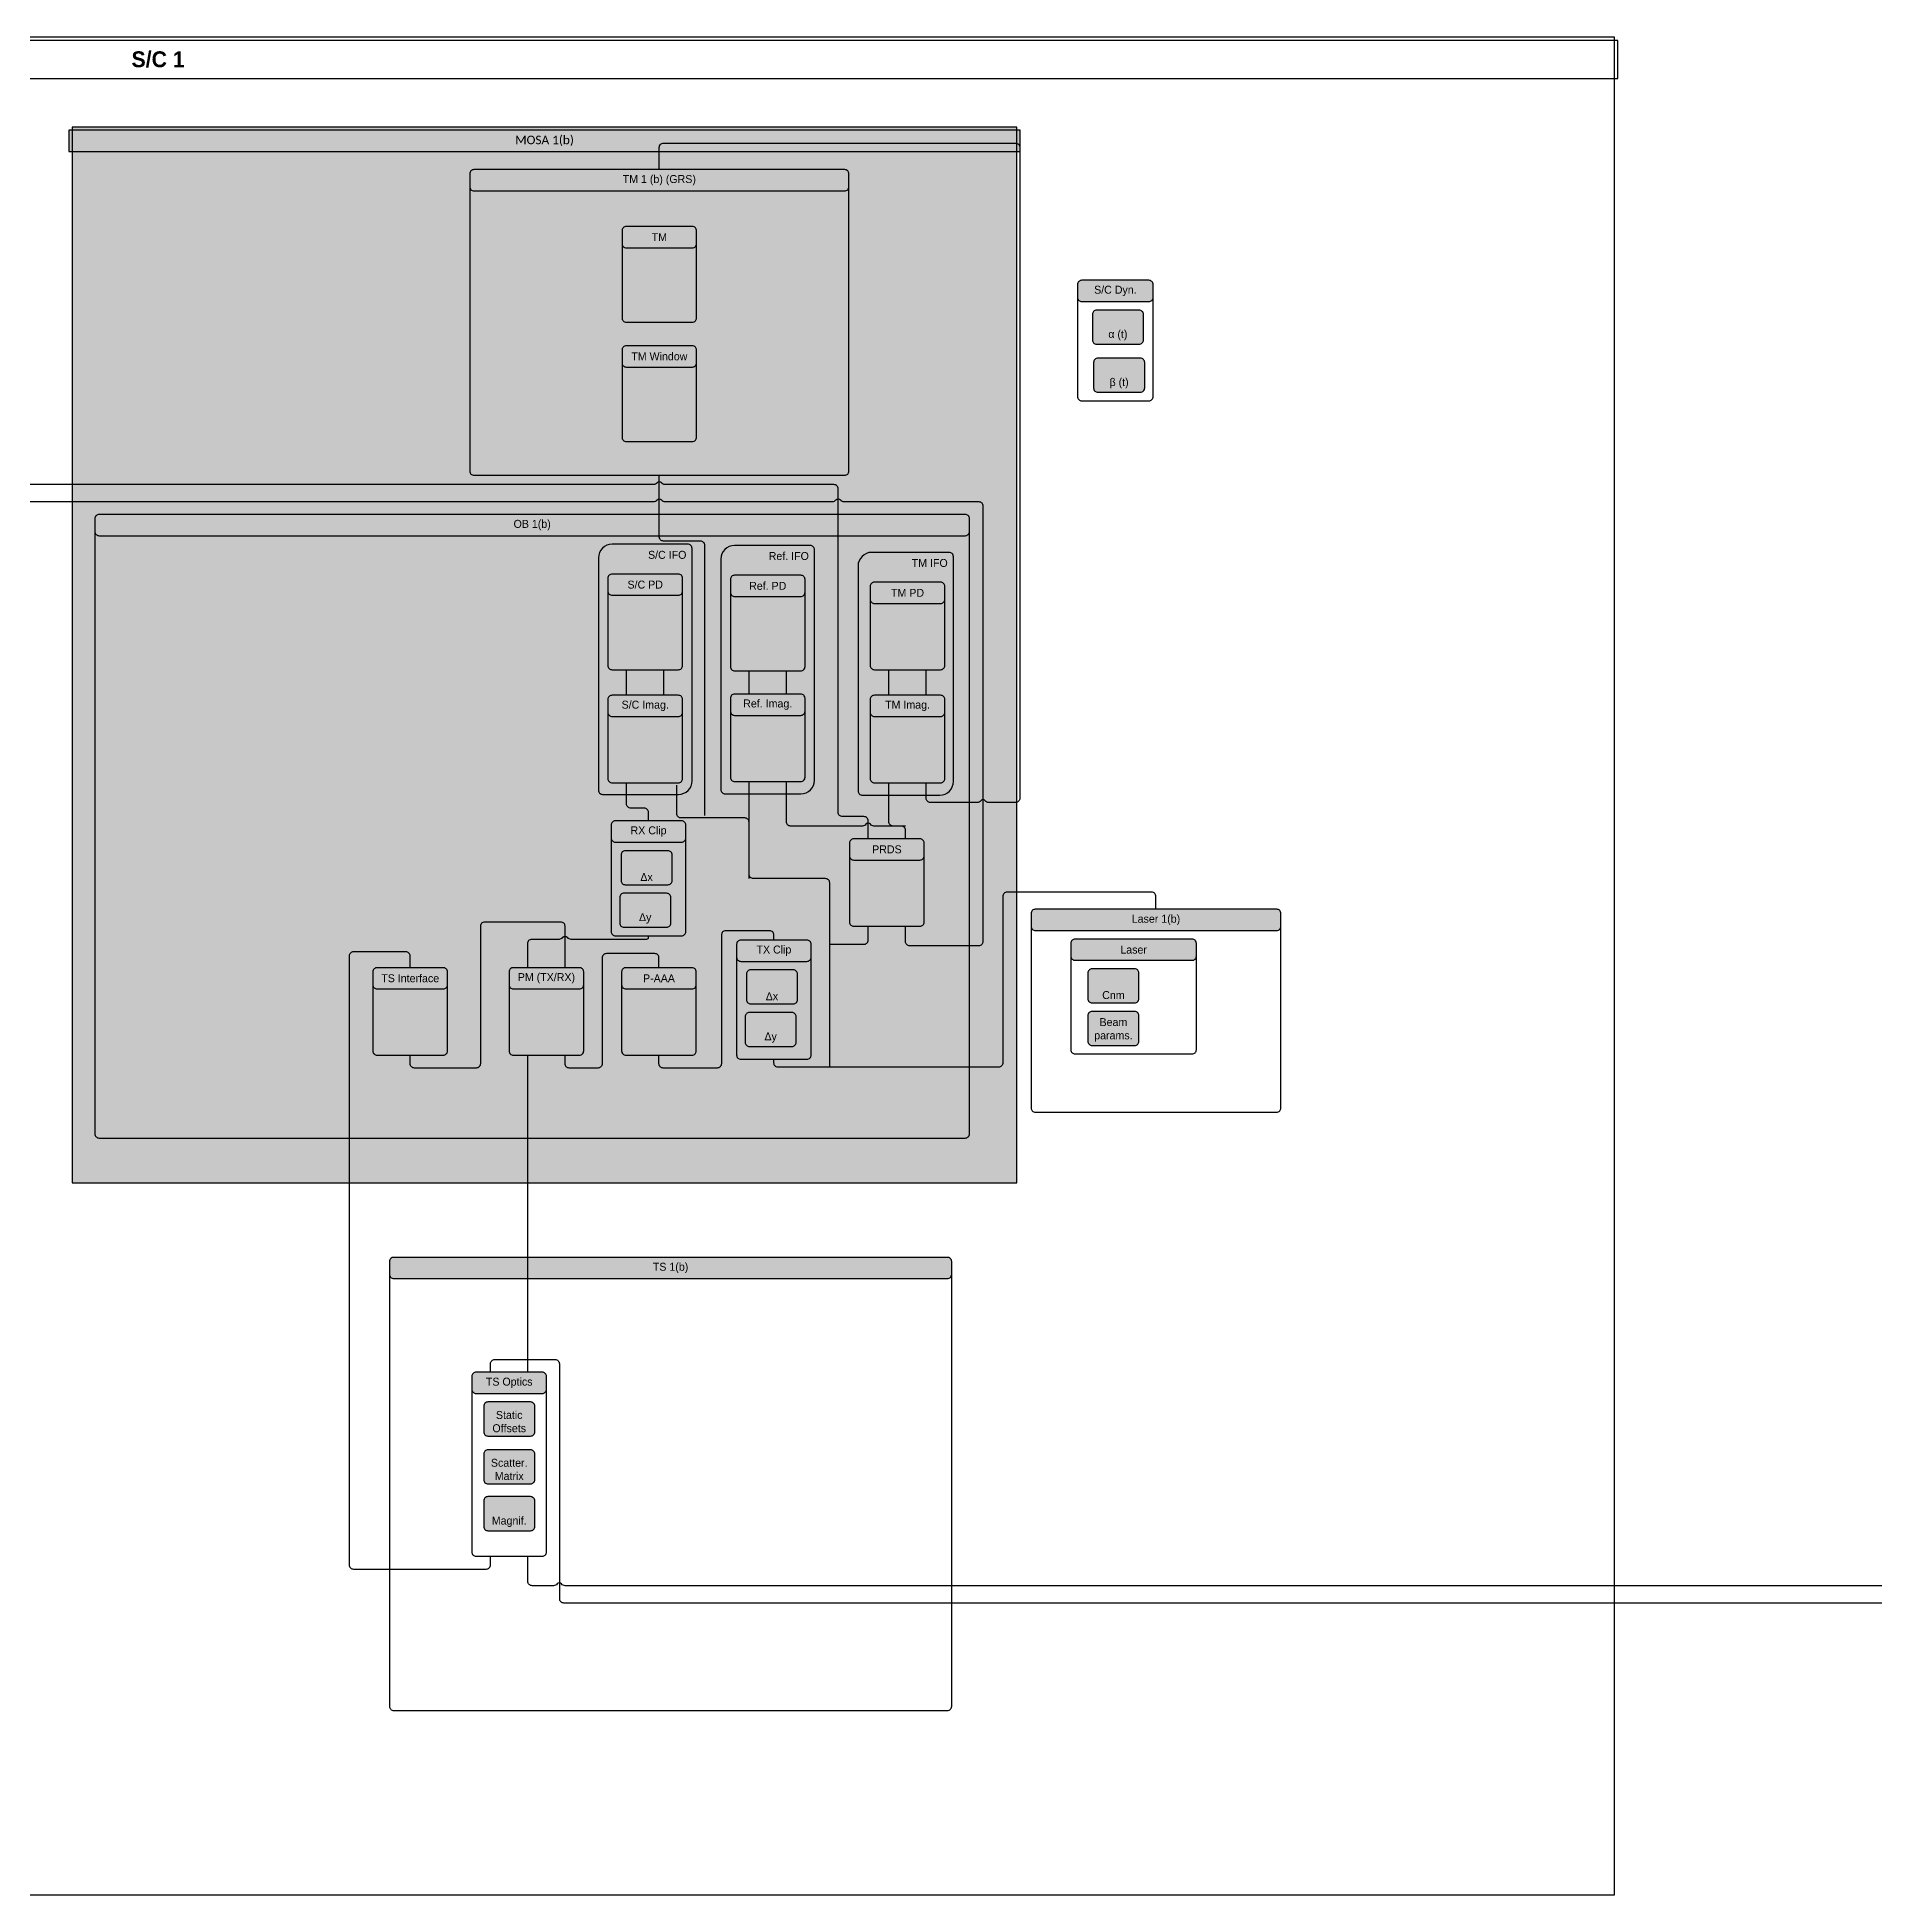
# Model space of a CAD drawing. Extents: x 0.7 to 97.6, y 0.4 to 62.8.
# Drawn here: x 20.37 to 47.35, y 35.45 to 62.73 of the extents above; entities that cross this region are included whole.
import ezdxf

# ---------------------------------------------------------------- set-up
doc = ezdxf.new("R2010")
doc.units = 0
doc.header["$MEASUREMENT"] = 0
for name, color, linetype in [('CONNECTOR', 7, 'CONTINUOUS'), ('FUNCTION_CONTAINER_GROUP', 252, 'CONTINUOUS'), ('FUNCTION_CONTAINERS', 251, 'CONTINUOUS'), ('INPUTS', 7, 'CONTINUOUS'), ('LASER', 7, 'CONTINUOUS'), ('MOSA', 252, 'CONTINUOUS'), ('OB', 251, 'CONTINUOUS'), ('S_C', 250, 'CONTINUOUS'), ('TM', 251, 'CONTINUOUS'), ('TS', 251, 'CONTINUOUS')]:
    doc.layers.add(name, color=color, linetype=linetype)
doc.styles.get("Standard").update_dxf_attribs({"font": 'txt.shx'})

msp = doc.modelspace()

# ---------------------------------------------------------------- hatches: boundary and pattern name
at = {"layer": 'FUNCTION_CONTAINERS'}
h = msp.add_hatch(color=253, dxfattribs=at)
h.paths.add_polyline_path([(29.017, 59.637), (29.989, 59.637, 0.414214), (30.051, 59.7), (30.051, 59.887, 0.414214), (29.989, 59.95), (29.503, 59.95), (29.017, 59.95, 0.414214), (28.955, 59.887), (28.955, 59.7, 0.414214)])
edge = h.paths.add_edge_path(flags=0)
edge = h.paths.add_edge_path(flags=0)
edge = h.paths.add_edge_path(flags=0)
h = msp.add_hatch(color=253, dxfattribs=at)
h.paths.add_polyline_path([(35.707, 58.848), (36.693, 58.848, 0.414214), (36.755, 58.911), (36.755, 59.098, 0.414214), (36.693, 59.161), (36.2, 59.161), (35.707, 59.161, 0.414214), (35.645, 59.098), (35.645, 58.911, 0.414214)])
edge = h.paths.add_edge_path(flags=0)
edge = h.paths.add_edge_path(flags=0)
edge = h.paths.add_edge_path(flags=0)
h = msp.add_hatch(color=253, dxfattribs=at)
h.paths.add_polyline_path([(29.017, 57.887), (29.989, 57.887, 0.414214), (30.051, 57.95), (30.051, 58.137, 0.414214), (29.989, 58.2), (29.503, 58.2), (29.017, 58.2, 0.414214), (28.955, 58.137), (28.955, 57.95, 0.414214)])
edge = h.paths.add_edge_path(flags=0)
edge = h.paths.add_edge_path(flags=0)
edge = h.paths.add_edge_path(flags=0)
h = msp.add_hatch(color=253, dxfattribs=at)
h.paths.add_polyline_path([(28.811, 54.536), (29.782, 54.536, 0.414214), (29.845, 54.598), (29.845, 54.786, 0.414214), (29.782, 54.848), (29.296, 54.848), (28.811, 54.848, 0.414214), (28.748, 54.786), (28.748, 54.598, 0.414214)])
edge = h.paths.add_edge_path(flags=0)
edge = h.paths.add_edge_path(flags=0)
edge = h.paths.add_edge_path(flags=0)
h = msp.add_hatch(color=253, dxfattribs=at)
h.paths.add_polyline_path([(30.609, 54.518), (31.58, 54.518, 0.414214), (31.643, 54.58), (31.643, 54.768, 0.414214), (31.58, 54.83), (31.095, 54.83), (30.609, 54.83, 0.414214), (30.546, 54.768), (30.546, 54.58, 0.414214)])
edge = h.paths.add_edge_path(flags=0)
edge = h.paths.add_edge_path(flags=0)
edge = h.paths.add_edge_path(flags=0)
h = msp.add_hatch(color=253, dxfattribs=at)
h.paths.add_polyline_path([(32.662, 54.416), (33.634, 54.416, 0.414214), (33.696, 54.478), (33.696, 54.666, 0.414214), (33.634, 54.728), (33.148, 54.728), (32.662, 54.728, 0.414214), (32.6, 54.666), (32.6, 54.478, 0.414214)])
edge = h.paths.add_edge_path(flags=0)
edge = h.paths.add_edge_path(flags=0)
edge = h.paths.add_edge_path(flags=0)
h = msp.add_hatch(color=253, dxfattribs=at)
h.paths.add_polyline_path([(28.811, 52.756), (29.782, 52.756, 0.414214), (29.845, 52.818), (29.845, 53.006, 0.414214), (29.782, 53.068), (29.296, 53.068), (28.811, 53.068, 0.414214), (28.748, 53.006), (28.748, 52.818, 0.414214)])
edge = h.paths.add_edge_path(flags=0)
edge = h.paths.add_edge_path(flags=0)
edge = h.paths.add_edge_path(flags=0)
h = msp.add_hatch(color=253, dxfattribs=at)
h.paths.add_polyline_path([(30.609, 52.773), (31.58, 52.773, 0.414214), (31.643, 52.836), (31.643, 53.023, 0.414214), (31.58, 53.086), (31.095, 53.086), (30.609, 53.086, 0.414214), (30.546, 53.023), (30.546, 52.836, 0.414214)])
edge = h.paths.add_edge_path(flags=0)
edge = h.paths.add_edge_path(flags=0)
edge = h.paths.add_edge_path(flags=0)
h = msp.add_hatch(color=253, dxfattribs=at)
h.paths.add_polyline_path([(32.662, 52.756), (33.634, 52.756, 0.414214), (33.696, 52.818), (33.696, 53.006, 0.414214), (33.634, 53.068), (33.148, 53.068), (32.662, 53.068, 0.414214), (32.6, 53.006), (32.6, 52.818, 0.414214)])
edge = h.paths.add_edge_path(flags=0)
edge = h.paths.add_edge_path(flags=0)
edge = h.paths.add_edge_path(flags=0)
h = msp.add_hatch(color=253, dxfattribs=at)
h.paths.add_polyline_path([(28.859, 50.911), (29.83, 50.911, 0.414214), (29.893, 50.973), (29.893, 51.161, 0.414214), (29.83, 51.223), (29.345, 51.223), (28.859, 51.223, 0.414214), (28.796, 51.161), (28.796, 50.973, 0.414214)])
edge = h.paths.add_edge_path(flags=0)
edge = h.paths.add_edge_path(flags=0)
edge = h.paths.add_edge_path(flags=0)
h = msp.add_hatch(color=253, dxfattribs=at)
h.paths.add_polyline_path([(32.359, 50.648), (33.33, 50.648, 0.414214), (33.393, 50.711), (33.393, 50.898, 0.414214), (33.33, 50.961), (32.845, 50.961), (32.359, 50.961, 0.414214), (32.296, 50.898), (32.296, 50.711, 0.414214)])
edge = h.paths.add_edge_path(flags=0)
edge = h.paths.add_edge_path(flags=0)
edge = h.paths.add_edge_path(flags=0)
h = msp.add_hatch(color=253, dxfattribs=at)
h.paths.add_polyline_path([(30.7, 49.161), (31.671, 49.161, 0.414214), (31.734, 49.223), (31.734, 49.411, 0.414214), (31.671, 49.473), (31.186, 49.473), (30.7, 49.473, 0.414214), (30.638, 49.411), (30.638, 49.223, 0.414214)])
edge = h.paths.add_edge_path(flags=0)
edge = h.paths.add_edge_path(flags=0)
edge = h.paths.add_edge_path(flags=0)
h = msp.add_hatch(color=253, dxfattribs=at)
h.paths.add_polyline_path([(35.609, 49.176), (37.326, 49.176, 0.414214), (37.389, 49.238), (37.389, 49.426, 0.414214), (37.326, 49.488), (36.468, 49.488), (35.609, 49.488, 0.414214), (35.546, 49.426), (35.546, 49.238, 0.414214)])
edge = h.paths.add_edge_path(flags=0)
edge = h.paths.add_edge_path(flags=0)
edge = h.paths.add_edge_path(flags=0)
h = msp.add_hatch(color=253, dxfattribs=at)
h.paths.add_polyline_path([(25.359, 48.756), (26.33, 48.756, 0.414214), (26.393, 48.818), (26.393, 49.006, 0.414214), (26.33, 49.068), (25.845, 49.068), (25.359, 49.068, 0.414214), (25.296, 49.006), (25.296, 48.818, 0.414214)])
edge = h.paths.add_edge_path(flags=0)
edge = h.paths.add_edge_path(flags=0)
edge = h.paths.add_edge_path(flags=0)
h = msp.add_hatch(color=253, dxfattribs=at)
h.paths.add_polyline_path([(27.359, 48.756), (28.33, 48.756, 0.414214), (28.393, 48.818), (28.393, 49.006, 0.414214), (28.33, 49.068), (27.845, 49.068), (27.359, 49.068, 0.414214), (27.296, 49.006), (27.296, 48.818, 0.414214)])
edge = h.paths.add_edge_path(flags=0)
edge = h.paths.add_edge_path(flags=0)
edge = h.paths.add_edge_path(flags=0)
h = msp.add_hatch(color=253, dxfattribs=at)
h.paths.add_polyline_path([(29.013, 48.756), (29.984, 48.756, 0.414214), (30.046, 48.818), (30.046, 49.006, 0.414214), (29.984, 49.068), (29.498, 49.068), (29.013, 49.068, 0.414214), (28.95, 49.006), (28.95, 48.818, 0.414214)])
edge = h.paths.add_edge_path(flags=0)
edge = h.paths.add_edge_path(flags=0)
edge = h.paths.add_edge_path(flags=0)
h = msp.add_hatch(color=253, dxfattribs=at)
h.paths.add_polyline_path([(26.813, 42.816), (27.785, 42.816, 0.414214), (27.847, 42.878), (27.847, 43.066, 0.414214), (27.785, 43.128), (27.299, 43.128), (26.813, 43.128, 0.414214), (26.751, 43.066), (26.751, 42.878, 0.414214)])
edge = h.paths.add_edge_path(flags=0)
edge = h.paths.add_edge_path(flags=0)
edge = h.paths.add_edge_path(flags=0)
at = {"layer": 'INPUTS'}
for points in [[(35.924, 58.223), (36.549, 58.223, 0.414214), (36.612, 58.286), (36.612, 58.661, 0.414214), (36.549, 58.723), (35.924, 58.723, 0.414214), (35.862, 58.661), (35.862, 58.286, 0.414214)], [(35.943, 57.517), (36.568, 57.517, 0.414214), (36.63, 57.58), (36.63, 57.955, 0.414214), (36.568, 58.017), (35.943, 58.017, 0.414214), (35.88, 57.955), (35.88, 57.58, 0.414214)], [(29.003, 50.286), (29.628, 50.286, 0.414214), (29.691, 50.348), (29.691, 50.723, 0.414214), (29.628, 50.786), (29.003, 50.786, 0.414214), (28.941, 50.723), (28.941, 50.348, 0.414214)], [(28.984, 49.661), (29.609, 49.661, 0.414214), (29.671, 49.723), (29.671, 50.098, 0.414214), (29.609, 50.161), (28.984, 50.161, 0.414214), (28.921, 50.098), (28.921, 49.723, 0.414214)], [(30.845, 48.536), (31.47, 48.536, 0.414214), (31.532, 48.598), (31.532, 48.973, 0.414214), (31.47, 49.036), (30.845, 49.036, 0.414214), (30.782, 48.973), (30.782, 48.598, 0.414214)], [(35.859, 48.551), (36.484, 48.551, 0.414214), (36.546, 48.613), (36.546, 48.988, 0.414214), (36.484, 49.051), (35.859, 49.051, 0.414214), (35.796, 48.988), (35.796, 48.613, 0.414214)], [(30.825, 47.911), (31.45, 47.911, 0.414214), (31.513, 47.973), (31.513, 48.348, 0.414214), (31.45, 48.411), (30.825, 48.411, 0.414214), (30.763, 48.348), (30.763, 47.973, 0.414214)], [(35.859, 47.926), (36.484, 47.926, 0.414214), (36.546, 47.988), (36.546, 48.363, 0.414214), (36.484, 48.426), (35.859, 48.426, 0.414214), (35.796, 48.363), (35.796, 47.988, 0.414214)], [(26.987, 42.191), (27.612, 42.191, 0.414214), (27.674, 42.253), (27.674, 42.628, 0.414214), (27.612, 42.691), (26.987, 42.691, 0.414214), (26.924, 42.628), (26.924, 42.253, 0.414214)], [(26.987, 41.488), (27.612, 41.488, 0.414214), (27.674, 41.551), (27.674, 41.926, 0.414214), (27.612, 41.988), (26.987, 41.988, 0.414214), (26.924, 41.926), (26.924, 41.551, 0.414214)], [(26.987, 40.801), (27.612, 40.801, 0.414214), (27.674, 40.863), (27.674, 41.238, 0.414214), (27.612, 41.301), (26.987, 41.301, 0.414214), (26.924, 41.238), (26.924, 40.863, 0.414214)]]:
    msp.add_hatch(color=254, dxfattribs=at).paths.add_polyline_path(points)
at = {"layer": 'LASER'}
h = msp.add_hatch(color=14, dxfattribs=at)
h.paths.add_polyline_path([(35.024, 49.613), (38.569, 49.613, 0.414214), (38.631, 49.676), (38.631, 49.863, 0.414214), (38.569, 49.926), (36.796, 49.926), (35.024, 49.926, 0.414214), (34.962, 49.863), (34.962, 49.676, 0.414214)])
edge = h.paths.add_edge_path(flags=0)
edge = h.paths.add_edge_path(flags=0)
edge = h.paths.add_edge_path(flags=0)
at = {"layer": 'MOSA'}
h = msp.add_hatch(color=254, dxfattribs=at)
h.paths.add_polyline_path([(20.88, 45.911), (27.818, 45.911), (34.755, 45.911), (34.755, 61.411), (27.818, 61.411), (20.88, 61.411)])
edge = h.paths.add_edge_path(flags=0)
edge = h.paths.add_edge_path(flags=0)
h = msp.add_hatch(color=251, dxfattribs=at)
h.paths.add_polyline_path([(20.833, 61.051), (27.818, 61.051), (34.802, 61.051), (34.802, 61.364), (27.818, 61.364), (20.833, 61.364)])
edge = h.paths.add_edge_path(flags=0)
edge = h.paths.add_edge_path(flags=0)
edge = h.paths.add_edge_path(flags=0)
at = {"layer": 'OB'}
h = msp.add_hatch(color=7, dxfattribs=at)
h.paths.add_polyline_path([(21.276, 55.411), (33.995, 55.411, 0.414214), (34.058, 55.473), (34.058, 55.661, 0.414214), (33.995, 55.723), (27.636, 55.723), (21.276, 55.723, 0.414214), (21.214, 55.661), (21.214, 55.473, 0.414214)])
edge = h.paths.add_edge_path(flags=0)
edge = h.paths.add_edge_path(flags=0)
edge = h.paths.add_edge_path(flags=0)
at = {"layer": 'TM'}
h = msp.add_hatch(color=253, dxfattribs=at)
h.paths.add_polyline_path([(26.781, 60.473), (32.225, 60.473, 0.414214), (32.287, 60.536), (32.287, 60.723, 0.414214), (32.225, 60.786), (29.503, 60.786), (26.781, 60.786, 0.414214), (26.719, 60.723), (26.719, 60.536, 0.414214)])
edge = h.paths.add_edge_path(flags=0)
edge = h.paths.add_edge_path(flags=0)
edge = h.paths.add_edge_path(flags=0)
at = {"layer": 'TS'}
h = msp.add_hatch(color=253, dxfattribs=at)
h.paths.add_polyline_path([(25.602, 44.503), (33.734, 44.503, 0.414214), (33.796, 44.565), (33.796, 44.753, 0.414214), (33.734, 44.815), (29.668, 44.815), (25.602, 44.815, 0.414214), (25.54, 44.753), (25.54, 44.565, 0.414214)])
edge = h.paths.add_edge_path(flags=0)
edge = h.paths.add_edge_path(flags=0)
edge = h.paths.add_edge_path(flags=0)

# ---------------------------------------------------------------- linework, layer by layer
at = {"layer": 'CONNECTOR', "linetype": 'CONTINUOUS'}
for p, q in [((29.022, 53.068), (29.022, 53.443)), ((29.571, 53.068), (29.571, 53.443)), ((30.821, 53.086), (30.821, 53.426)), ((31.369, 53.086), (31.369, 53.426)), ((32.874, 53.068), (32.874, 53.443)), ((33.422, 53.068), (33.422, 53.443))]:
    msp.add_line(p, q, dxfattribs=at)
for points in [[(29.503, 60.786), (29.503, 61.113, -0.414214), (29.565, 61.176), (34.734, 61.176, -0.414214), (34.796, 61.113), (34.796, 51.557, -0.414214), (34.734, 51.494), (34.339, 51.494, -0.236068), (34.289, 51.519, 0.5), (34.222, 51.519, -0.236068), (34.172, 51.494), (33.485, 51.494, -0.414214), (33.422, 51.557), (33.422, 51.783)], [(32.571, 50.961), (32.571, 51.223, 0.414214), (32.508, 51.286), (32.193, 51.286, -0.414214), (32.13, 51.348), (32.13, 56.098, 0.414214), (32.068, 56.161), (29.586, 56.161, -0.236068), (29.536, 56.186, 0.5), (29.47, 56.186, -0.236068), (29.42, 56.161), (15.818, 56.161, 0.414214), (15.755, 56.098), (15.755, 51.348, -0.414214), (15.693, 51.286), (14.797, 51.286, 0.414214), (14.734, 51.223), (14.734, 49.473, -0.414214), (14.672, 49.411), (13.64, 49.411, -0.414214), (13.577, 49.473), (13.577, 49.661)], [(30.171, 51.301), (30.171, 55.269, 0.414214), (30.109, 55.332), (29.565, 55.332, -0.414214), (29.503, 55.394), (29.503, 56.298)], [(29.345, 51.223), (29.345, 51.348, 0.414214), (29.282, 51.411), (29.085, 51.411, -0.414214), (29.022, 51.473), (29.022, 51.783)], [(30.821, 50.376), (30.821, 51.203, 0.414214), (30.758, 51.266), (29.823, 51.266, -0.414214), (29.761, 51.328), (29.761, 51.748)], [(32.005, 47.608), (32.005, 50.313, 0.414214), (31.943, 50.376), (30.883, 50.376, -0.414214), (30.821, 50.438), (30.821, 51.801)], [(33.119, 50.961), (33.119, 51.086, 0.414214), (33.056, 51.148), (32.654, 51.148, -0.236068), (32.604, 51.173, 0.5), (32.537, 51.173, -0.236068), (32.487, 51.148), (31.431, 51.148, -0.414214), (31.369, 51.211), (31.369, 51.801)], [(33.119, 51.148), (32.936, 51.148, -0.414214), (32.874, 51.211), (32.874, 51.783)], [(36.796, 49.926), (36.796, 50.113, 0.414214), (36.734, 50.176), (34.609, 50.176, 0.414214), (34.546, 50.113), (34.546, 47.671, -0.414214), (34.484, 47.608), (31.243, 47.608, -0.414214), (31.186, 47.666), (31.186, 47.723)], [(28.119, 49.068), (28.119, 49.676, 0.414214), (28.056, 49.738), (26.937, 49.738, 0.414214), (26.875, 49.676), (26.875, 47.658, -0.414214), (26.812, 47.595), (25.907, 47.595, -0.414214), (25.845, 47.658), (25.845, 47.783)], [(32.005, 49.411), (32.508, 49.411, 0.414214), (32.571, 49.473), (32.571, 49.676)], [(27.571, 49.068), (27.571, 49.426, -0.414214), (27.633, 49.489), (28.035, 49.489, 0.236068), (28.085, 49.514, -0.5), (28.152, 49.514, 0.236068), (28.202, 49.489), (29.321, 49.489, 0.414214), (29.345, 49.512), (29.345, 49.536)], [(31.186, 49.473), (31.186, 49.548, 0.414214), (31.123, 49.611), (30.476, 49.611, 0.414214), (30.414, 49.548), (30.414, 47.658, -0.414214), (30.351, 47.595), (29.561, 47.595, -0.414214), (29.498, 47.658), (29.498, 47.783)], [(25.845, 49.068), (25.845, 49.238, 0.414214), (25.782, 49.301), (25.012, 49.301, 0.414214), (24.949, 49.238), (24.949, 40.301, 0.414214), (25.012, 40.238), (26.962, 40.238, 0.414214), (27.025, 40.301), (27.025, 40.426)], [(29.498, 49.068), (29.498, 49.212, 0.414214), (29.436, 49.275), (28.726, 49.275, 0.414214), (28.664, 49.212), (28.664, 47.658, -0.414214), (28.601, 47.595), (28.181, 47.595, -0.414214), (28.119, 47.658), (28.119, 47.783)], [(27.573, 43.128), (27.573, 43.314, 0.414214), (27.572, 43.316, -0.414214), (27.571, 43.317), (27.571, 47.783)], [(27.025, 43.128), (27.025, 43.253, -0.414214), (27.087, 43.316), (27.972, 43.316, -0.414214), (28.035, 43.253), (28.035, 39.807, 0.414214), (28.097, 39.744), (61.969, 39.744, 0.414214), (62.032, 39.807), (62.032, 40.438)], [(61.484, 43.141), (61.484, 43.266, 0.414214), (61.421, 43.328), (61.085, 43.328, 0.414214), (61.022, 43.266), (61.022, 40.057, -0.414214), (60.96, 39.994), (28.118, 39.994, -0.236068), (28.068, 40.019, 0.5), (28.001, 40.019, -0.236068), (27.951, 39.994), (27.636, 39.994, -0.414214), (27.573, 40.057), (27.573, 40.426)]]:
    msp.add_lwpolyline(points, format="xyb", dxfattribs=at)
at = {"layer": 'FUNCTION_CONTAINER_GROUP', "linetype": 'CONTINUOUS'}
for points in [[(28.671, 51.613), (29.784, 51.613, 0.4142), (29.984, 51.813), (29.984, 55.223, 0.414214), (29.921, 55.286), (28.809, 55.286, 0.4142), (28.609, 55.086), (28.609, 51.676, 0.414214)], [(30.47, 51.62), (31.582, 51.62, 0.4142), (31.782, 51.82), (31.782, 55.205, 0.414214), (31.72, 55.268), (30.607, 55.268, 0.4142), (30.407, 55.068), (30.407, 51.683, 0.414214)], [(32.484, 51.602), (33.621, 51.602, 0.4142), (33.821, 51.802), (33.821, 55.103, 0.414214), (33.759, 55.166), (32.621, 55.166, 0.4142), (32.421, 54.966), (32.421, 51.664, 0.414214)]]:
    msp.add_lwpolyline(points, format="xyb", close=True, dxfattribs=at)
at = {"layer": 'FUNCTION_CONTAINERS', "linetype": 'CONTINUOUS'}
for points in [[(29.017, 58.545), (29.503, 58.545), (29.989, 58.545, 0.414214), (30.051, 58.608), (30.051, 59.887, 0.414214), (29.989, 59.95), (29.503, 59.95), (29.017, 59.95, 0.414214), (28.955, 59.887), (28.955, 58.608, 0.414214)], [(29.017, 59.637), (29.989, 59.637, 0.414214), (30.051, 59.7), (30.051, 59.887, 0.414214), (29.989, 59.95), (29.503, 59.95), (29.017, 59.95, 0.414214), (28.955, 59.887), (28.955, 59.7, 0.414214)], [(35.707, 57.392), (36.2, 57.392), (36.693, 57.392, 0.414214), (36.755, 57.455), (36.755, 59.098, 0.414214), (36.693, 59.161), (36.2, 59.161), (35.707, 59.161, 0.414214), (35.645, 59.098), (35.645, 57.455, 0.414214)], [(35.707, 58.848), (36.693, 58.848, 0.414214), (36.755, 58.911), (36.755, 59.098, 0.414214), (36.693, 59.161), (36.2, 59.161), (35.707, 59.161, 0.414214), (35.645, 59.098), (35.645, 58.911, 0.414214)], [(29.017, 56.795), (29.503, 56.795), (29.989, 56.795, 0.414214), (30.051, 56.858), (30.051, 58.137, 0.414214), (29.989, 58.2), (29.503, 58.2), (29.017, 58.2, 0.414214), (28.955, 58.137), (28.955, 56.858, 0.414214)], [(29.017, 57.887), (29.989, 57.887, 0.414214), (30.051, 57.95), (30.051, 58.137, 0.414214), (29.989, 58.2), (29.503, 58.2), (29.017, 58.2, 0.414214), (28.955, 58.137), (28.955, 57.95, 0.414214)], [(28.811, 53.443), (29.296, 53.443), (29.782, 53.443, 0.414214), (29.845, 53.506), (29.845, 54.786, 0.414214), (29.782, 54.848), (29.296, 54.848), (28.811, 54.848, 0.414214), (28.748, 54.786), (28.748, 53.506, 0.414214)], [(28.811, 54.536), (29.782, 54.536, 0.414214), (29.845, 54.598), (29.845, 54.786, 0.414214), (29.782, 54.848), (29.296, 54.848), (28.811, 54.848, 0.414214), (28.748, 54.786), (28.748, 54.598, 0.414214)], [(30.609, 53.426), (31.095, 53.426), (31.58, 53.426, 0.414214), (31.643, 53.488), (31.643, 54.768, 0.414214), (31.58, 54.83), (31.095, 54.83), (30.609, 54.83, 0.414214), (30.546, 54.768), (30.546, 53.488, 0.414214)], [(30.609, 54.518), (31.58, 54.518, 0.414214), (31.643, 54.58), (31.643, 54.768, 0.414214), (31.58, 54.83), (31.095, 54.83), (30.609, 54.83, 0.414214), (30.546, 54.768), (30.546, 54.58, 0.414214)], [(32.662, 53.443), (33.148, 53.443), (33.634, 53.443, 0.414214), (33.696, 53.506), (33.696, 54.666, 0.414214), (33.634, 54.728), (33.148, 54.728), (32.662, 54.728, 0.414214), (32.6, 54.666), (32.6, 53.506, 0.414214)], [(32.662, 54.416), (33.634, 54.416, 0.414214), (33.696, 54.478), (33.696, 54.666, 0.414214), (33.634, 54.728), (33.148, 54.728), (32.662, 54.728, 0.414214), (32.6, 54.666), (32.6, 54.478, 0.414214)], [(28.811, 51.783), (29.296, 51.783), (29.782, 51.783, 0.414214), (29.845, 51.845), (29.845, 53.006, 0.414214), (29.782, 53.068), (29.296, 53.068), (28.811, 53.068, 0.414214), (28.748, 53.006), (28.748, 51.845, 0.414214)], [(28.811, 52.756), (29.782, 52.756, 0.414214), (29.845, 52.818), (29.845, 53.006, 0.414214), (29.782, 53.068), (29.296, 53.068), (28.811, 53.068, 0.414214), (28.748, 53.006), (28.748, 52.818, 0.414214)], [(30.609, 51.801), (31.095, 51.801), (31.58, 51.801, 0.414214), (31.643, 51.863), (31.643, 53.023, 0.414214), (31.58, 53.086), (31.095, 53.086), (30.609, 53.086, 0.414214), (30.546, 53.023), (30.546, 51.863, 0.414214)], [(30.609, 52.773), (31.58, 52.773, 0.414214), (31.643, 52.836), (31.643, 53.023, 0.414214), (31.58, 53.086), (31.095, 53.086), (30.609, 53.086, 0.414214), (30.546, 53.023), (30.546, 52.836, 0.414214)], [(32.662, 51.783), (33.148, 51.783), (33.634, 51.783, 0.414214), (33.696, 51.845), (33.696, 53.006, 0.414214), (33.634, 53.068), (33.148, 53.068), (32.662, 53.068, 0.414214), (32.6, 53.006), (32.6, 51.845, 0.414214)], [(32.662, 52.756), (33.634, 52.756, 0.414214), (33.696, 52.818), (33.696, 53.006, 0.414214), (33.634, 53.068), (33.148, 53.068), (32.662, 53.068, 0.414214), (32.6, 53.006), (32.6, 52.818, 0.414214)], [(28.859, 49.536), (29.345, 49.536), (29.83, 49.536, 0.414214), (29.893, 49.598), (29.893, 51.161, 0.414214), (29.83, 51.223), (29.345, 51.223), (28.859, 51.223, 0.414214), (28.796, 51.161), (28.796, 49.598, 0.414214)], [(28.859, 50.911), (29.83, 50.911, 0.414214), (29.893, 50.973), (29.893, 51.161, 0.414214), (29.83, 51.223), (29.345, 51.223), (28.859, 51.223, 0.414214), (28.796, 51.161), (28.796, 50.973, 0.414214)], [(32.359, 49.676), (32.845, 49.676), (33.33, 49.676, 0.414214), (33.393, 49.738), (33.393, 50.898, 0.414214), (33.33, 50.961), (32.845, 50.961), (32.359, 50.961, 0.414214), (32.296, 50.898), (32.296, 49.738, 0.414214)], [(32.359, 50.648), (33.33, 50.648, 0.414214), (33.393, 50.711), (33.393, 50.898, 0.414214), (33.33, 50.961), (32.845, 50.961), (32.359, 50.961, 0.414214), (32.296, 50.898), (32.296, 50.711, 0.414214)], [(30.7, 47.723), (31.186, 47.723), (31.671, 47.723, 0.414214), (31.734, 47.786), (31.734, 49.411, 0.414214), (31.671, 49.473), (31.186, 49.473), (30.7, 49.473, 0.414214), (30.638, 49.411), (30.638, 47.786, 0.414214)], [(30.7, 49.161), (31.671, 49.161, 0.414214), (31.734, 49.223), (31.734, 49.411, 0.414214), (31.671, 49.473), (31.186, 49.473), (30.7, 49.473, 0.414214), (30.638, 49.411), (30.638, 49.223, 0.414214)], [(35.609, 47.801), (36.468, 47.801), (37.326, 47.801, 0.414214), (37.389, 47.863), (37.389, 49.426, 0.414214), (37.326, 49.488), (36.468, 49.488), (35.609, 49.488, 0.414214), (35.546, 49.426), (35.546, 47.863, 0.414214)], [(35.609, 49.176), (37.326, 49.176, 0.414214), (37.389, 49.238), (37.389, 49.426, 0.414214), (37.326, 49.488), (36.468, 49.488), (35.609, 49.488, 0.414214), (35.546, 49.426), (35.546, 49.238, 0.414214)], [(25.359, 47.783), (25.845, 47.783), (26.33, 47.783, 0.414214), (26.393, 47.845), (26.393, 49.006, 0.414214), (26.33, 49.068), (25.845, 49.068), (25.359, 49.068, 0.414214), (25.296, 49.006), (25.296, 47.845, 0.414214)], [(25.359, 48.756), (26.33, 48.756, 0.414214), (26.393, 48.818), (26.393, 49.006, 0.414214), (26.33, 49.068), (25.845, 49.068), (25.359, 49.068, 0.414214), (25.296, 49.006), (25.296, 48.818, 0.414214)], [(27.359, 47.783), (27.845, 47.783), (28.33, 47.783, 0.414214), (28.393, 47.845), (28.393, 49.006, 0.414214), (28.33, 49.068), (27.845, 49.068), (27.359, 49.068, 0.414214), (27.296, 49.006), (27.296, 47.845, 0.414214)], [(27.359, 48.756), (28.33, 48.756, 0.414214), (28.393, 48.818), (28.393, 49.006, 0.414214), (28.33, 49.068), (27.845, 49.068), (27.359, 49.068, 0.414214), (27.296, 49.006), (27.296, 48.818, 0.414214)], [(29.013, 47.783), (29.498, 47.783), (29.984, 47.783, 0.414214), (30.046, 47.845), (30.046, 49.006, 0.414214), (29.984, 49.068), (29.498, 49.068), (29.013, 49.068, 0.414214), (28.95, 49.006), (28.95, 47.845, 0.414214)], [(29.013, 48.756), (29.984, 48.756, 0.414214), (30.046, 48.818), (30.046, 49.006, 0.414214), (29.984, 49.068), (29.498, 49.068), (29.013, 49.068, 0.414214), (28.95, 49.006), (28.95, 48.818, 0.414214)], [(26.813, 40.426), (27.299, 40.426), (27.785, 40.426, 0.414214), (27.847, 40.488), (27.847, 43.066, 0.414214), (27.785, 43.128), (27.299, 43.128), (26.813, 43.128, 0.414214), (26.751, 43.066), (26.751, 40.488, 0.414214)], [(26.813, 42.816), (27.785, 42.816, 0.414214), (27.847, 42.878), (27.847, 43.066, 0.414214), (27.785, 43.128), (27.299, 43.128), (26.813, 43.128, 0.414214), (26.751, 43.066), (26.751, 42.878, 0.414214)]]:
    msp.add_lwpolyline(points, format="xyb", close=True, dxfattribs=at)
at = {"layer": 'INPUTS', "linetype": 'CONTINUOUS'}
for points in [[(35.924, 58.223), (36.549, 58.223, 0.414214), (36.612, 58.286), (36.612, 58.661, 0.414214), (36.549, 58.723), (35.924, 58.723, 0.414214), (35.862, 58.661), (35.862, 58.286, 0.414214)], [(35.943, 57.517), (36.568, 57.517, 0.414214), (36.63, 57.58), (36.63, 57.955, 0.414214), (36.568, 58.017), (35.943, 58.017, 0.414214), (35.88, 57.955), (35.88, 57.58, 0.414214)], [(29.003, 50.286), (29.628, 50.286, 0.414214), (29.691, 50.348), (29.691, 50.723, 0.414214), (29.628, 50.786), (29.003, 50.786, 0.414214), (28.941, 50.723), (28.941, 50.348, 0.414214)], [(28.984, 49.661), (29.609, 49.661, 0.414214), (29.671, 49.723), (29.671, 50.098, 0.414214), (29.609, 50.161), (28.984, 50.161, 0.414214), (28.921, 50.098), (28.921, 49.723, 0.414214)], [(30.845, 48.536), (31.47, 48.536, 0.414214), (31.532, 48.598), (31.532, 48.973, 0.414214), (31.47, 49.036), (30.845, 49.036, 0.414214), (30.782, 48.973), (30.782, 48.598, 0.414214)], [(35.859, 48.551), (36.484, 48.551, 0.414214), (36.546, 48.613), (36.546, 48.988, 0.414214), (36.484, 49.051), (35.859, 49.051, 0.414214), (35.796, 48.988), (35.796, 48.613, 0.414214)], [(30.825, 47.911), (31.45, 47.911, 0.414214), (31.513, 47.973), (31.513, 48.348, 0.414214), (31.45, 48.411), (30.825, 48.411, 0.414214), (30.763, 48.348), (30.763, 47.973, 0.414214)], [(35.859, 47.926), (36.484, 47.926, 0.414214), (36.546, 47.988), (36.546, 48.363, 0.414214), (36.484, 48.426), (35.859, 48.426, 0.414214), (35.796, 48.363), (35.796, 47.988, 0.414214)], [(26.987, 42.191), (27.612, 42.191, 0.414214), (27.674, 42.253), (27.674, 42.628, 0.414214), (27.612, 42.691), (26.987, 42.691, 0.414214), (26.924, 42.628), (26.924, 42.253, 0.414214)], [(26.987, 41.488), (27.612, 41.488, 0.414214), (27.674, 41.551), (27.674, 41.926, 0.414214), (27.612, 41.988), (26.987, 41.988, 0.414214), (26.924, 41.926), (26.924, 41.551, 0.414214)], [(26.987, 40.801), (27.612, 40.801, 0.414214), (27.674, 40.863), (27.674, 41.238, 0.414214), (27.612, 41.301), (26.987, 41.301, 0.414214), (26.924, 41.238), (26.924, 40.863, 0.414214)]]:
    msp.add_lwpolyline(points, format="xyb", close=True, dxfattribs=at)
at = {"layer": 'LASER', "linetype": 'CONTINUOUS'}
for points in [[(35.024, 46.947), (36.796, 46.947), (38.569, 46.947, 0.414214), (38.631, 47.009), (38.631, 49.863, 0.414214), (38.569, 49.926), (36.796, 49.926), (35.024, 49.926, 0.414214), (34.962, 49.863), (34.962, 47.009, 0.414214)], [(35.024, 49.613), (38.569, 49.613, 0.414214), (38.631, 49.676), (38.631, 49.863, 0.414214), (38.569, 49.926), (36.796, 49.926), (35.024, 49.926, 0.414214), (34.962, 49.863), (34.962, 49.676, 0.414214)]]:
    msp.add_lwpolyline(points, format="xyb", close=True, dxfattribs=at)
at = {"layer": 'MOSA', "linetype": 'CONTINUOUS'}
for points in [[(20.88, 45.911), (27.818, 45.911), (34.755, 45.911), (34.755, 61.411), (27.818, 61.411), (20.88, 61.411)], [(20.833, 61.051), (27.818, 61.051), (34.802, 61.051), (34.802, 61.364), (27.818, 61.364), (20.833, 61.364)]]:
    msp.add_lwpolyline(points, close=True, dxfattribs=at)
at = {"layer": 'OB', "linetype": 'CONTINUOUS'}
msp.add_lwpolyline([(15.839, 55.911), (29.42, 55.911, 0.236068), (29.47, 55.936, -0.5), (29.536, 55.936, 0.236068), (29.586, 55.911), (32.047, 55.911, 0.236068), (32.097, 55.936, -0.5), (32.164, 55.936, 0.236068), (32.214, 55.911), (34.193, 55.911, -0.414214), (34.255, 55.848), (34.255, 49.452, -0.414214), (34.193, 49.39), (33.181, 49.39, -0.414214), (33.119, 49.452), (33.119, 49.676)], format="xyb", dxfattribs=at)
for points in [[(21.276, 46.567), (27.636, 46.567), (33.995, 46.567, 0.414214), (34.058, 46.629), (34.058, 55.661, 0.414214), (33.995, 55.723), (27.636, 55.723), (21.276, 55.723, 0.414214), (21.214, 55.661), (21.214, 46.629, 0.414214)], [(21.276, 55.411), (33.995, 55.411, 0.414214), (34.058, 55.473), (34.058, 55.661, 0.414214), (33.995, 55.723), (27.636, 55.723), (21.276, 55.723, 0.414214), (21.214, 55.661), (21.214, 55.473, 0.414214)]]:
    msp.add_lwpolyline(points, format="xyb", close=True, dxfattribs=at)
at = {"layer": 'S_C', "linetype": 'CONTINUOUS'}
for points in [[(0.708, 62.122), (22.143, 62.122), (43.577, 62.122), (43.577, 62.684), (22.143, 62.684), (0.708, 62.684)], [(0.755, 35.454), (22.143, 35.454), (43.53, 35.454), (43.53, 62.731), (22.143, 62.731), (0.755, 62.731)]]:
    msp.add_lwpolyline(points, close=True, dxfattribs=at)
at = {"layer": 'TM', "linetype": 'CONTINUOUS'}
for points in [[(26.781, 56.298), (29.503, 56.298), (32.225, 56.298, 0.414214), (32.287, 56.36), (32.287, 60.723, 0.414214), (32.225, 60.786), (29.503, 60.786), (26.781, 60.786, 0.414214), (26.719, 60.723), (26.719, 56.36, 0.414214)], [(26.781, 60.473), (32.225, 60.473, 0.414214), (32.287, 60.536), (32.287, 60.723, 0.414214), (32.225, 60.786), (29.503, 60.786), (26.781, 60.786, 0.414214), (26.719, 60.723), (26.719, 60.536, 0.414214)]]:
    msp.add_lwpolyline(points, format="xyb", close=True, dxfattribs=at)
at = {"layer": 'TS', "linetype": 'CONTINUOUS'}
for points in [[(25.602, 38.161), (29.668, 38.161), (33.734, 38.161, 0.414214), (33.796, 38.223), (33.796, 44.753, 0.414214), (33.734, 44.815), (29.668, 44.815), (25.602, 44.815, 0.414214), (25.54, 44.753), (25.54, 38.223, 0.414214)], [(25.602, 44.503), (33.734, 44.503, 0.414214), (33.796, 44.565), (33.796, 44.753, 0.414214), (33.734, 44.815), (29.668, 44.815), (25.602, 44.815, 0.414214), (25.54, 44.753), (25.54, 44.565, 0.414214)]]:
    msp.add_lwpolyline(points, format="xyb", close=True, dxfattribs=at)

# ---------------------------------------------------------------- texts
at = {"layer": 'FUNCTION_CONTAINER_GROUP', "char_height": 0.1167, "attachment_point": 6}
for s, insert, width in [('\\C7;\\fFranklin Gothic Book|b0|i0|;\\H0.11670010909438;S/C IFO', (29.901, 55.129), 1.375), ('\\C7;\\fFranklin Gothic Book|b0|i0|;\\H0.11670010909438;Ref. IFO', (31.699, 55.112), 1.375), ('\\C7;\\fFranklin Gothic Book|b0|i0|;\\H0.11670010909438;TM IFO', (33.738, 55.01), 1.39966)]:
    msp.add_mtext(s, dxfattribs=dict(at, insert=insert, width=width))
at = {"layer": 'FUNCTION_CONTAINERS', "char_height": 0.1167, "attachment_point": 5}
for s, insert, width in [('\\C7;\\fFranklin Gothic Book|b0|i0|;\\H0.11670010909438;TM', (29.503, 59.794), 1.09633), ('\\C7;\\fFranklin Gothic Book|b0|i0|;\\H0.11670010909438;S/C Dyn.', (36.2, 59.005), 1.11067), ('\\C7;\\fFranklin Gothic Book|b0|i0|;\\H0.11670010909438;TM Window', (29.503, 58.044), 1.09633), ('\\C7;\\fFranklin Gothic Book|b0|i0|;\\H0.11670010909438;S/C PD ', (29.296, 54.692), 1.09633), ('\\C7;\\fFranklin Gothic Book|b0|i0|;\\H0.11670010909438;Ref. PD', (31.095, 54.674), 1.09633), ('\\C7;\\fFranklin Gothic Book|b0|i0|;\\H0.11670010909438;TM PD', (33.148, 54.572), 1.09633), ('\\C7;\\fFranklin Gothic Book|b0|i0|;\\H0.11670010909438;S/C Imag.', (29.296, 52.912), 1.09633), ('\\C7;\\fFranklin Gothic Book|b0|i0|;\\H0.11670010909438;Ref. Imag. ', (31.095, 52.93), 1.09633), ('\\C7;\\fFranklin Gothic Book|b0|i0|;\\H0.11670010909438;TM Imag. ', (33.148, 52.912), 1.09633), ('\\C7;\\fFranklin Gothic Book|b0|i0|;\\H0.11670010909438;RX Clip', (29.345, 51.067), 1.09633), ('\\C7;\\fFranklin Gothic Book|b0|i0|;\\H0.11670010909438;PRDS', (32.845, 50.805), 1.09633), ('\\C7;\\fFranklin Gothic Book|b0|i0|;\\H0.11670010909438;TX Clip', (31.186, 49.317), 1.09633), ('\\C7;\\fFranklin Gothic Book|b0|i0|;\\H0.11670010909438;Laser', (36.468, 49.332), 1.8422), ('\\C7;\\fFranklin Gothic Book|b0|i0|;\\H0.11670010909438;TS Interface', (25.845, 48.912), 1.09633), ('\\C7;\\fFranklin Gothic Book|b0|i0|;\\H0.11670010909438;PM (TX/RX)', (27.845, 48.912), 1.09633), ('\\C7;\\fFranklin Gothic Book|b0|i0|;\\H0.11670010909438;P-AAA', (29.498, 48.912), 1.09633), ('\\C7;\\fFranklin Gothic Book|b0|i0|;\\H0.11670010909438;TS Optics', (27.299, 42.972), 1.09633)]:
    msp.add_mtext(s, dxfattribs=dict(at, insert=insert, width=width))
at = {"layer": 'INPUTS', "width": 0.75, "attachment_point": 8}
for s, insert, char_height in [('\\C89;\\fSymbol|b0|i0|;\\H0.11556077748537;a\\fFranklin Gothic Book|b0|i0|;\\H0.11670010909438; (t)', (36.237, 58.279), 0.11556), ('\\C89;\\fSymbol|b0|i0|;\\H0.11556077748537;b\\fFranklin Gothic Book|b0|i0|;\\H0.11670010909438; (t)', (36.255, 57.573), 0.11556), ('\\C89;\\fSymbol|b0|i0|;\\H0.11556077748537;D\\fFranklin Gothic Book|b0|i0|;\\H0.11670010909438;x', (29.316, 50.341), 0.11556), ('\\C89;\\fSymbol|b0|i0|;\\H0.11556077748537;D\\fFranklin Gothic Book|b0|i0|;\\H0.11670010909438;y', (29.296, 49.716), 0.11556), ('\\C89;\\fSymbol|b0|i0|;\\H0.11556077748537;D\\fFranklin Gothic Book|b0|i0|;\\H0.11670010909438;x', (31.157, 48.591), 0.11556), ('\\C89;\\fFranklin Gothic Book|b0|i0|;\\H0.11670010909438;Cnm', (36.171, 48.606), 0.1167), ('\\C89;\\fFranklin Gothic Book|b0|i0|;\\H0.11670010909438;Beam \\Pparams.', (36.171, 47.981), 0.1167), ('\\C89;\\fSymbol|b0|i0|;\\H0.11556077748537;D\\fFranklin Gothic Book|b0|i0|;\\H0.11670010909438;y', (31.138, 47.966), 0.11556), ('\\C89;\\fFranklin Gothic Book|b0|i0|;\\H0.11670010909438;Static \\POffsets', (27.299, 42.246), 0.1167), ('\\C89;\\fFranklin Gothic Book|b0|i0|;\\H0.11670010909438;Scatter.\\PMatrix', (27.299, 41.544), 0.1167), ('\\C89;\\fFranklin Gothic Book|b0|i0|;\\H0.11670010909438;Magnif.', (27.299, 40.856), 0.1167)]:
    msp.add_mtext(s, dxfattribs=dict(at, insert=insert, char_height=char_height))
at = {"layer": 'LASER', "insert": (36.796, 49.769), "char_height": 0.1167, "width": 3.66972, "attachment_point": 5}
msp.add_mtext('\\C7;\\fFranklin Gothic Book|b0|i0|;\\H0.11670010909438;Laser 1(b)', dxfattribs=at)
at = {"layer": 'MOSA', "insert": (27.818, 61.208), "char_height": 0.125, "width": 13.96875, "attachment_point": 5}
msp.add_mtext('\\C7;\\fCalibri|b0|i0|;\\H0.12500095367432;MOSA 1(b)', dxfattribs=at)
at = {"layer": 'OB', "insert": (27.636, 55.567), "char_height": 0.1167, "width": 12.84404, "attachment_point": 5}
msp.add_mtext('\\C89;\\fFranklin Gothic Book|b0|i0|;\\H0.11670010909438;OB 1(b)', dxfattribs=at)
at = {"layer": 'S_C', "insert": (22.143, 62.403), "char_height": 0.2334, "width": 42.86898, "attachment_point": 5}
msp.add_mtext('\\C7;\\fFranklin Gothic Book|b1|i0|;\\H0.23339754715562;S/C 1', dxfattribs=at)
at = {"layer": 'TM', "insert": (29.503, 60.63), "char_height": 0.1167, "width": 5.56881, "attachment_point": 5}
msp.add_mtext('\\C7;\\fFranklin Gothic Book|b0|i0|;\\H0.11670010909438;TM 1 (b) (GRS)', dxfattribs=at)
at = {"layer": 'TS', "insert": (29.668, 44.659), "char_height": 0.1167, "width": 8.25688, "attachment_point": 5}
msp.add_mtext('\\C7;\\fFranklin Gothic Book|b0|i0|;\\H0.11670010909438;TS 1(b)', dxfattribs=at)

doc.saveas('drawing.dxf')
